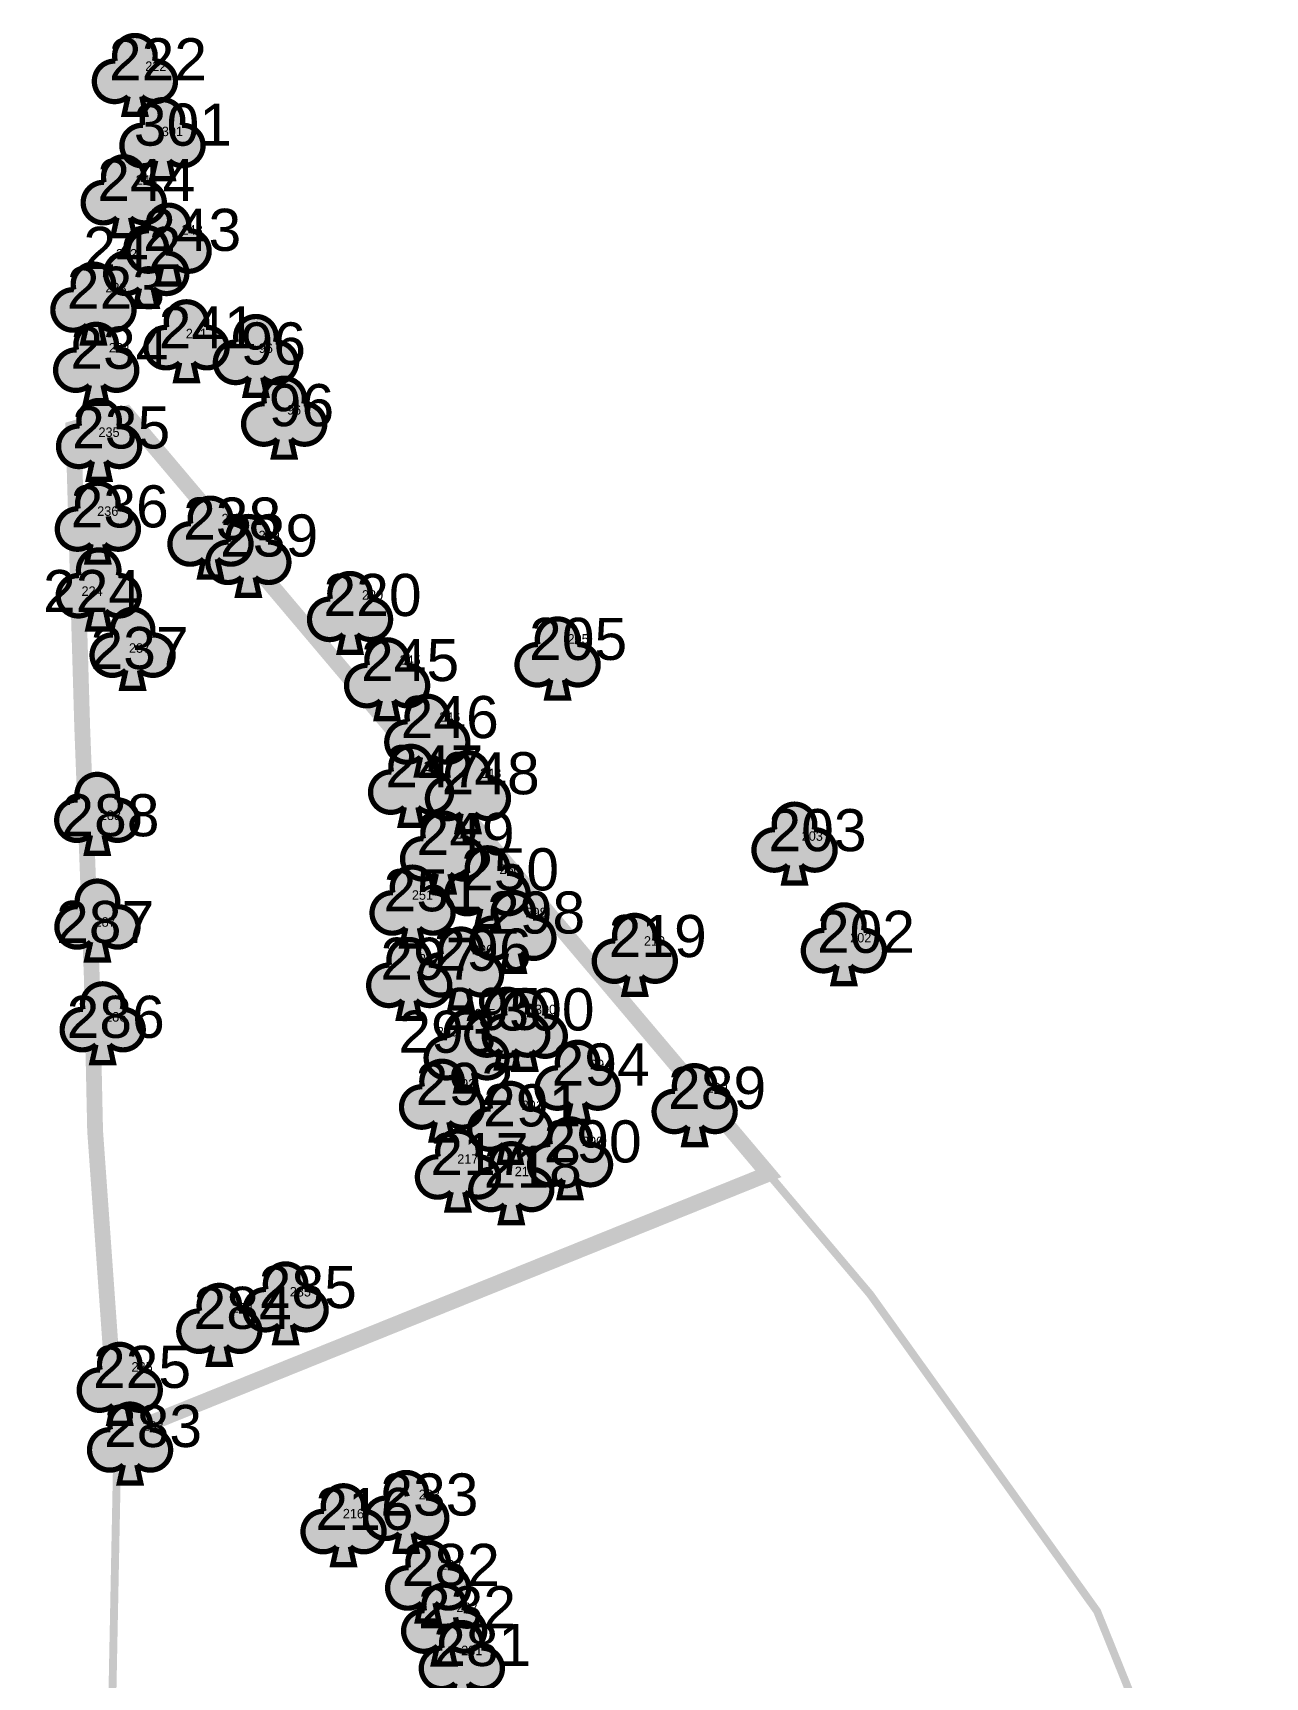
# Model space of a CAD drawing. Extents: x 218895 to 219285, y 629476 to 629827.
# Drawn here: x 219070.4 to 219128.9, y 629748.9 to 629827 of the extents above; entities that cross this region are included whole.
import ezdxf
from ezdxf.enums import TextEntityAlignment as Align

# ---------------------------------------------------------------- set-up
doc = ezdxf.new("R2010")
doc.units = 0
doc.header["$MEASUREMENT"] = 0
doc.linetypes.add('KB', pattern=[11, 7, -1.5, 1, -1.5])
doc.linetypes.add('Over', pattern=[13.5, 7, -1.5, 1, -1.5, 1, -1.5])
for name, color, linetype in [('HEB_ENTITY', 130, 'Continuous'), ('LIKB', 242, 'KB'), ('LIKBOVER', 242, 'Over'), ('stxt', 7, 'Continuous'), ('Symbols', 7, 'Continuous')]:
    doc.layers.add(name, color=color, linetype=linetype)
doc.styles.add('MAVAT_ADP_STYLE', font='arial.ttf')
doc.styles.add('mvt-hebtxt', font='hebtxt')

# ---------------------------------------------------------------- blocks, each defined once
blk = doc.blocks.new('tshimur')
at = {"layer": 'Symbols'}
h = blk.add_hatch(color=22, dxfattribs=at)
edge = h.paths.add_edge_path()
edge.add_arc((-0.15, 3.89), 3.85, 344.6954, 555.3046)
edge.add_arc((-4.02, -0.97), 3.85, 87.7545, 311.9945)
edge.add_line((-1.44, -3.83), (-2.2, -7.26))
edge.add_line((-2.2, -7.26), (1.89, -7.26))
edge.add_line((1.89, -7.26), (1.14, -3.83))
edge.add_arc((3.71, -0.97), 3.85, 228.0055, 452.2455)
at = {"layer": 'Symbols', "const_width": 1}
blk.add_lwpolyline([(3.56, 2.88, 1.310423), (-3.87, 2.88, 1.485915), (-1.44, -3.83), (-2.2, -7.26), (1.89, -7.26), (1.14, -3.83, 1.485915)], format="xyb", close=True, dxfattribs=at)
blk = doc.blocks.new('takira')
at = {"layer": 'Symbols'}
h = blk.add_hatch(color=50, dxfattribs=at)
edge = h.paths.add_edge_path()
edge.add_arc((-0.15, 3.18), 3.85, 344.6954, 555.3046)
edge.add_arc((-4.02, -1.68), 3.85, 87.7545, 311.9945)
edge.add_line((-1.44, -4.54), (-2.2, -7.98))
edge.add_line((-2.2, -7.98), (1.89, -7.98))
edge.add_line((1.89, -7.98), (1.14, -4.54))
edge.add_arc((3.71, -1.68), 3.85, 228.0055, 452.2455)
at = {"layer": 'Symbols', "const_width": 1}
blk.add_lwpolyline([(3.56, 2.16, 1.310423), (-3.87, 2.16, 1.485915), (-1.44, -4.54), (-2.2, -7.98), (1.89, -7.98), (1.14, -4.54, 1.485915)], format="xyb", close=True, dxfattribs=at)
blk = doc.blocks.new('thaataka')
at = {"layer": 'Symbols'}
h = blk.add_hatch(color=40, dxfattribs=at)
edge = h.paths.add_edge_path()
edge.add_arc((-0.15, 3.33), 3.85, 344.6954, 555.3046)
edge.add_arc((-4.02, -1.53), 3.85, 87.7545, 311.9945)
edge.add_line((-1.44, -4.39), (-2.2, -7.83))
edge.add_line((-2.2, -7.83), (1.89, -7.83))
edge.add_line((1.89, -7.83), (1.14, -4.39))
edge.add_arc((3.71, -1.53), 3.85, 228.0055, 452.2455)
at = {"layer": 'Symbols', "const_width": 1}
blk.add_lwpolyline([(3.56, 2.31, 1.310423), (-3.87, 2.31, 1.485915), (-1.44, -4.39), (-2.2, -7.83), (1.89, -7.83), (1.14, -4.39, 1.485915)], format="xyb", close=True, dxfattribs=at)
blk = doc.blocks.new('txt1')
at = {"layer": 'stxt', "style": 'mvt-hebtxt'}
blk.add_attdef('333', text='', height=4.5, dxfattribs=at).set_placement((0, 0), align=Align.MIDDLE)
blk = doc.blocks.new('HEB_ENTITY')
at = {"style": 'MAVAT_ADP_STYLE'}
for tag in ['BLKNAME', 'PROMPT', 'BLKNUM', 'HEIGHT', 'XBASE', 'YBASE', 'WIDTH', 'TAG', 'VAL']:
    blk.add_attdef(tag, text='', height=2, dxfattribs=at).set_placement((0, 0), align=Align.MIDDLE_CENTER)

msp = doc.modelspace()

# ---------------------------------------------------------------- linework, layer by layer
at = {"layer": 'LIKB', "const_width": 0.375, "flags": 128}
msp.add_lwpolyline([(219120.959, 629752.017), (219110.175, 629767.075), (219076.577, 629806.856), (219074.84, 629808.913), (219072.331, 629808.2), (219072.75, 629793.957), (219073.205, 629782.096), (219073.361, 629774.839), (219074.42, 629760.023), (219074.023, 629740.047), (219072.303, 629719.938), (219071.078, 629712.933), (219070.648, 629710.47), (219128.754, 629733.915, 0.005626), (219127.131, 629736.72)], format="xyb", close=True, dxfattribs=at)
at = {"layer": 'LIKBOVER', "const_width": 0.75}
msp.add_lwpolyline([(219076.577, 629806.856), (219074.84, 629808.913), (219072.331, 629808.2), (219072.75, 629793.957), (219073.205, 629782.096), (219073.361, 629774.839), (219074.399, 629760.308), (219074.446, 629760.327), (219105.345, 629772.794), (219076.577, 629806.856)], close=True, dxfattribs=at)

# ---------------------------------------------------------------- block references
at = {"layer": 'HEB_ENTITY'}
ref = msp.add_blockref('HEB_ENTITY', (219076.346, 629825.747), dxfattribs=dict(at, xscale=0.1, yscale=0.1, zscale=0.1))
ref.add_attrib('VAL', '222', dxfattribs={"layer": '0', "height": 2, "style": 'MAVAT_ADP_STYLE'}).set_placement((219076.346, 629825.747), align=Align.MIDDLE_CENTER)
ref = msp.add_blockref('HEB_ENTITY', (219077.532, 629822.643), dxfattribs=dict(at, xscale=0.1, yscale=0.1, zscale=0.1))
ref.add_attrib('VAL', '301', dxfattribs={"layer": '0', "height": 2, "style": 'MAVAT_ADP_STYLE'}).set_placement((219077.532, 629822.643), align=Align.MIDDLE_CENTER)
ref = msp.add_blockref('HEB_ENTITY', (219075.795, 629820.017), dxfattribs=dict(at, xscale=0.1, yscale=0.1, zscale=0.1))
ref.add_attrib('VAL', '244', dxfattribs={"layer": '0', "height": 2, "style": 'MAVAT_ADP_STYLE'}).set_placement((219075.795, 629820.017), align=Align.MIDDLE_CENTER)
ref = msp.add_blockref('HEB_ENTITY', (219077.971, 629817.644), dxfattribs=dict(at, xscale=0.1, yscale=0.1, zscale=0.1))
ref.add_attrib('VAL', '243', dxfattribs={"layer": '0', "height": 2, "style": 'MAVAT_ADP_STYLE'}).set_placement((219077.971, 629817.644), align=Align.MIDDLE_CENTER)
ref = msp.add_blockref('HEB_ENTITY', (219075.132, 629816.787), dxfattribs=dict(at, xscale=0.1, yscale=0.1, zscale=0.1))
ref.add_attrib('VAL', '242', dxfattribs={"layer": '0', "height": 2, "style": 'MAVAT_ADP_STYLE'}).set_placement((219075.132, 629816.787), align=Align.MIDDLE_CENTER)
ref = msp.add_blockref('HEB_ENTITY', (219074.349, 629814.893), dxfattribs=dict(at, xscale=0.1, yscale=0.1, zscale=0.1))
ref.add_attrib('VAL', '223', dxfattribs={"layer": '0', "height": 2, "style": 'MAVAT_ADP_STYLE'}).set_placement((219074.349, 629814.893), align=Align.MIDDLE_CENTER)
ref = msp.add_blockref('HEB_ENTITY', (219078.714, 629813.007), dxfattribs=dict(at, xscale=0.1, yscale=0.1, zscale=0.1))
ref.add_attrib('VAL', '241', dxfattribs={"layer": '0', "height": 2, "style": 'MAVAT_ADP_STYLE'}).set_placement((219078.714, 629813.007), align=Align.MIDDLE_CENTER)
ref = msp.add_blockref('HEB_ENTITY', (219074.515, 629812.042), dxfattribs=dict(at, xscale=0.1, yscale=0.1, zscale=0.1))
ref.add_attrib('VAL', '234', dxfattribs={"layer": '0', "height": 2, "style": 'MAVAT_ADP_STYLE'}).set_placement((219074.515, 629812.042), align=Align.MIDDLE_CENTER)
ref = msp.add_blockref('HEB_ENTITY', (219081.824, 629812.246), dxfattribs=dict(at, xscale=0.1, yscale=0.1, zscale=0.1))
ref.add_attrib('VAL', '96', dxfattribs={"layer": '0', "height": 2, "style": 'MAVAT_ADP_STYLE'}).set_placement((219081.824, 629812.246), align=Align.MIDDLE_CENTER)
ref = msp.add_blockref('HEB_ENTITY', (219083.164, 629809.316), dxfattribs=dict(at, xscale=0.1, yscale=0.1, zscale=0.1))
ref.add_attrib('VAL', '96', dxfattribs={"layer": '0', "height": 2, "style": 'MAVAT_ADP_STYLE'}).set_placement((219083.164, 629809.316), align=Align.MIDDLE_CENTER)
ref = msp.add_blockref('HEB_ENTITY', (219074.599, 629808.256), dxfattribs=dict(at, xscale=0.1, yscale=0.1, zscale=0.1))
ref.add_attrib('VAL', '235', dxfattribs={"layer": '0', "height": 2, "style": 'MAVAT_ADP_STYLE'}).set_placement((219074.599, 629808.256), align=Align.MIDDLE_CENTER)
ref = msp.add_blockref('HEB_ENTITY', (219074.529, 629804.506), dxfattribs=dict(at, xscale=0.1, yscale=0.1, zscale=0.1))
ref.add_attrib('VAL', '236', dxfattribs={"layer": '0', "height": 2, "style": 'MAVAT_ADP_STYLE'}).set_placement((219074.529, 629804.506), align=Align.MIDDLE_CENTER)
ref = msp.add_blockref('HEB_ENTITY', (219079.871, 629803.925), dxfattribs=dict(at, xscale=0.1, yscale=0.1, zscale=0.1))
ref.add_attrib('VAL', '238', dxfattribs={"layer": '0', "height": 2, "style": 'MAVAT_ADP_STYLE'}).set_placement((219079.871, 629803.925), align=Align.MIDDLE_CENTER)
ref = msp.add_blockref('HEB_ENTITY', (219081.628, 629803.123), dxfattribs=dict(at, xscale=0.1, yscale=0.1, zscale=0.1))
ref.add_attrib('VAL', '239', dxfattribs={"layer": '0', "height": 2, "style": 'MAVAT_ADP_STYLE'}).set_placement((219081.628, 629803.123), align=Align.MIDDLE_CENTER)
ref = msp.add_blockref('HEB_ENTITY', (219073.217, 629800.483), dxfattribs=dict(at, xscale=0.1, yscale=0.1, zscale=0.1))
ref.add_attrib('VAL', '224', dxfattribs={"layer": '0', "height": 2, "style": 'MAVAT_ADP_STYLE'}).set_placement((219073.217, 629800.483), align=Align.MIDDLE_CENTER)
ref = msp.add_blockref('HEB_ENTITY', (219086.54, 629800.297), dxfattribs=dict(at, xscale=0.1, yscale=0.1, zscale=0.1))
ref.add_attrib('VAL', '220', dxfattribs={"layer": '0', "height": 2, "style": 'MAVAT_ADP_STYLE'}).set_placement((219086.54, 629800.297), align=Align.MIDDLE_CENTER)
ref = msp.add_blockref('HEB_ENTITY', (219075.472, 629797.776), dxfattribs=dict(at, xscale=0.1, yscale=0.1, zscale=0.1))
ref.add_attrib('VAL', '237', dxfattribs={"layer": '0', "height": 2, "style": 'MAVAT_ADP_STYLE'}).set_placement((219075.472, 629797.776), align=Align.MIDDLE_CENTER)
ref = msp.add_blockref('HEB_ENTITY', (219096.306, 629798.21), dxfattribs=dict(at, xscale=0.1, yscale=0.1, zscale=0.1))
ref.add_attrib('VAL', '205', dxfattribs={"layer": '0', "height": 2, "style": 'MAVAT_ADP_STYLE'}).set_placement((219096.306, 629798.21), align=Align.MIDDLE_CENTER)
ref = msp.add_blockref('HEB_ENTITY', (219088.326, 629797.206), dxfattribs=dict(at, xscale=0.1, yscale=0.1, zscale=0.1))
ref.add_attrib('VAL', '245', dxfattribs={"layer": '0', "height": 2, "style": 'MAVAT_ADP_STYLE'}).set_placement((219088.326, 629797.206), align=Align.MIDDLE_CENTER)
ref = msp.add_blockref('HEB_ENTITY', (219090.207, 629794.496), dxfattribs=dict(at, xscale=0.1, yscale=0.1, zscale=0.1))
ref.add_attrib('VAL', '246', dxfattribs={"layer": '0', "height": 2, "style": 'MAVAT_ADP_STYLE'}).set_placement((219090.207, 629794.496), align=Align.MIDDLE_CENTER)
ref = msp.add_blockref('HEB_ENTITY', (219089.473, 629792.155), dxfattribs=dict(at, xscale=0.1, yscale=0.1, zscale=0.1))
ref.add_attrib('VAL', '247', dxfattribs={"layer": '0', "height": 2, "style": 'MAVAT_ADP_STYLE'}).set_placement((219089.473, 629792.155), align=Align.MIDDLE_CENTER)
ref = msp.add_blockref('HEB_ENTITY', (219092.151, 629791.827), dxfattribs=dict(at, xscale=0.1, yscale=0.1, zscale=0.1))
ref.add_attrib('VAL', '248', dxfattribs={"layer": '0', "height": 2, "style": 'MAVAT_ADP_STYLE'}).set_placement((219092.151, 629791.827), align=Align.MIDDLE_CENTER)
ref = msp.add_blockref('HEB_ENTITY', (219074.088, 629789.831), dxfattribs=dict(at, xscale=0.1, yscale=0.1, zscale=0.1))
ref.add_attrib('VAL', '288', dxfattribs={"layer": '0', "height": 2, "style": 'MAVAT_ADP_STYLE'}).set_placement((219074.088, 629789.831), align=Align.MIDDLE_CENTER)
ref = msp.add_blockref('HEB_ENTITY', (219107.677, 629789.124), dxfattribs=dict(at, xscale=0.1, yscale=0.1, zscale=0.1))
ref.add_attrib('VAL', '203', dxfattribs={"layer": '0', "height": 2, "style": 'MAVAT_ADP_STYLE'}).set_placement((219107.677, 629789.124), align=Align.MIDDLE_CENTER)
ref = msp.add_blockref('HEB_ENTITY', (219090.959, 629788.942), dxfattribs=dict(at, xscale=0.1, yscale=0.1, zscale=0.1))
ref.add_attrib('VAL', '249', dxfattribs={"layer": '0', "height": 2, "style": 'MAVAT_ADP_STYLE'}).set_placement((219090.959, 629788.942), align=Align.MIDDLE_CENTER)
ref = msp.add_blockref('HEB_ENTITY', (219093.071, 629787.263), dxfattribs=dict(at, xscale=0.1, yscale=0.1, zscale=0.1))
ref.add_attrib('VAL', '250', dxfattribs={"layer": '0', "height": 2, "style": 'MAVAT_ADP_STYLE'}).set_placement((219093.071, 629787.263), align=Align.MIDDLE_CENTER)
ref = msp.add_blockref('HEB_ENTITY', (219089.393, 629786.266), dxfattribs=dict(at, xscale=0.1, yscale=0.1, zscale=0.1))
ref.add_attrib('VAL', '251', dxfattribs={"layer": '0', "height": 2, "style": 'MAVAT_ADP_STYLE'}).set_placement((219089.393, 629786.266), align=Align.MIDDLE_CENTER)
ref = msp.add_blockref('HEB_ENTITY', (219094.309, 629785.21), dxfattribs=dict(at, xscale=0.1, yscale=0.1, zscale=0.1))
ref.add_attrib('VAL', '298', dxfattribs={"layer": '0', "height": 2, "style": 'MAVAT_ADP_STYLE'}).set_placement((219094.309, 629785.21), align=Align.MIDDLE_CENTER)
ref = msp.add_blockref('HEB_ENTITY', (219073.838, 629784.76), dxfattribs=dict(at, xscale=0.1, yscale=0.1, zscale=0.1))
ref.add_attrib('VAL', '287', dxfattribs={"layer": '0', "height": 2, "style": 'MAVAT_ADP_STYLE'}).set_placement((219073.838, 629784.76), align=Align.MIDDLE_CENTER)
ref = msp.add_blockref('HEB_ENTITY', (219100.086, 629784.093), dxfattribs=dict(at, xscale=0.1, yscale=0.1, zscale=0.1))
ref.add_attrib('VAL', '219', dxfattribs={"layer": '0', "height": 2, "style": 'MAVAT_ADP_STYLE'}).set_placement((219100.086, 629784.093), align=Align.MIDDLE_CENTER)
ref = msp.add_blockref('HEB_ENTITY', (219109.979, 629784.295), dxfattribs=dict(at, xscale=0.1, yscale=0.1, zscale=0.1))
ref.add_attrib('VAL', '202', dxfattribs={"layer": '0', "height": 2, "style": 'MAVAT_ADP_STYLE'}).set_placement((219109.979, 629784.295), align=Align.MIDDLE_CENTER)
ref = msp.add_blockref('HEB_ENTITY', (219089.244, 629783.014), dxfattribs=dict(at, xscale=0.1, yscale=0.1, zscale=0.1))
ref.add_attrib('VAL', '297', dxfattribs={"layer": '0', "height": 2, "style": 'MAVAT_ADP_STYLE'}).set_placement((219089.244, 629783.014), align=Align.MIDDLE_CENTER)
ref = msp.add_blockref('HEB_ENTITY', (219091.766, 629783.446), dxfattribs=dict(at, xscale=0.1, yscale=0.1, zscale=0.1))
ref.add_attrib('VAL', '296', dxfattribs={"layer": '0', "height": 2, "style": 'MAVAT_ADP_STYLE'}).set_placement((219091.766, 629783.446), align=Align.MIDDLE_CENTER)
ref = msp.add_blockref('HEB_ENTITY', (219092.242, 629780.631), dxfattribs=dict(at, xscale=0.1, yscale=0.1, zscale=0.1))
ref.add_attrib('VAL', '295', dxfattribs={"layer": '0', "height": 2, "style": 'MAVAT_ADP_STYLE'}).set_placement((219092.242, 629780.631), align=Align.MIDDLE_CENTER)
ref = msp.add_blockref('HEB_ENTITY', (219094.756, 629780.606), dxfattribs=dict(at, xscale=0.1, yscale=0.1, zscale=0.1))
ref.add_attrib('VAL', '300', dxfattribs={"layer": '0', "height": 2, "style": 'MAVAT_ADP_STYLE'}).set_placement((219094.756, 629780.606), align=Align.MIDDLE_CENTER)
ref = msp.add_blockref('HEB_ENTITY', (219074.339, 629780.255), dxfattribs=dict(at, xscale=0.1, yscale=0.1, zscale=0.1))
ref.add_attrib('VAL', '286', dxfattribs={"layer": '0', "height": 2, "style": 'MAVAT_ADP_STYLE'}).set_placement((219074.339, 629780.255), align=Align.MIDDLE_CENTER)
ref = msp.add_blockref('HEB_ENTITY', (219090.093, 629779.548), dxfattribs=dict(at, xscale=0.1, yscale=0.1, zscale=0.1))
ref.add_attrib('VAL', '293', dxfattribs={"layer": '0', "height": 2, "style": 'MAVAT_ADP_STYLE'}).set_placement((219090.093, 629779.548), align=Align.MIDDLE_CENTER)
ref = msp.add_blockref('HEB_ENTITY', (219097.375, 629777.99), dxfattribs=dict(at, xscale=0.1, yscale=0.1, zscale=0.1))
ref.add_attrib('VAL', '294', dxfattribs={"layer": '0', "height": 2, "style": 'MAVAT_ADP_STYLE'}).set_placement((219097.375, 629777.99), align=Align.MIDDLE_CENTER)
ref = msp.add_blockref('HEB_ENTITY', (219090.918, 629777.07), dxfattribs=dict(at, xscale=0.1, yscale=0.1, zscale=0.1))
ref.add_attrib('VAL', '292', dxfattribs={"layer": '0', "height": 2, "style": 'MAVAT_ADP_STYLE'}).set_placement((219090.918, 629777.07), align=Align.MIDDLE_CENTER)
ref = msp.add_blockref('HEB_ENTITY', (219102.909, 629776.879), dxfattribs=dict(at, xscale=0.1, yscale=0.1, zscale=0.1))
ref.add_attrib('VAL', '289', dxfattribs={"layer": '0', "height": 2, "style": 'MAVAT_ADP_STYLE'}).set_placement((219102.909, 629776.879), align=Align.MIDDLE_CENTER)
ref = msp.add_blockref('HEB_ENTITY', (219094.125, 629776.049), dxfattribs=dict(at, xscale=0.1, yscale=0.1, zscale=0.1))
ref.add_attrib('VAL', '291', dxfattribs={"layer": '0', "height": 2, "style": 'MAVAT_ADP_STYLE'}).set_placement((219094.125, 629776.049), align=Align.MIDDLE_CENTER)
ref = msp.add_blockref('HEB_ENTITY', (219096.995, 629774.335), dxfattribs=dict(at, xscale=0.1, yscale=0.1, zscale=0.1))
ref.add_attrib('VAL', '290', dxfattribs={"layer": '0', "height": 2, "style": 'MAVAT_ADP_STYLE'}).set_placement((219096.995, 629774.335), align=Align.MIDDLE_CENTER)
ref = msp.add_blockref('HEB_ENTITY', (219091.618, 629773.733), dxfattribs=dict(at, xscale=0.1, yscale=0.1, zscale=0.1))
ref.add_attrib('VAL', '217', dxfattribs={"layer": '0', "height": 2, "style": 'MAVAT_ADP_STYLE'}).set_placement((219091.618, 629773.733), align=Align.MIDDLE_CENTER)
ref = msp.add_blockref('HEB_ENTITY', (219094.152, 629773.134), dxfattribs=dict(at, xscale=0.1, yscale=0.1, zscale=0.1))
ref.add_attrib('VAL', '218', dxfattribs={"layer": '0', "height": 2, "style": 'MAVAT_ADP_STYLE'}).set_placement((219094.152, 629773.134), align=Align.MIDDLE_CENTER)
ref = msp.add_blockref('HEB_ENTITY', (219083.463, 629767.418), dxfattribs=dict(at, xscale=0.1, yscale=0.1, zscale=0.1))
ref.add_attrib('VAL', '285', dxfattribs={"layer": '0', "height": 2, "style": 'MAVAT_ADP_STYLE'}).set_placement((219083.463, 629767.418), align=Align.MIDDLE_CENTER)
ref = msp.add_blockref('HEB_ENTITY', (219080.367, 629766.43), dxfattribs=dict(at, xscale=0.1, yscale=0.1, zscale=0.1))
ref.add_attrib('VAL', '284', dxfattribs={"layer": '0', "height": 2, "style": 'MAVAT_ADP_STYLE'}).set_placement((219080.367, 629766.43), align=Align.MIDDLE_CENTER)
ref = msp.add_blockref('HEB_ENTITY', (219075.59, 629763.624), dxfattribs=dict(at, xscale=0.1, yscale=0.1, zscale=0.1))
ref.add_attrib('VAL', '225', dxfattribs={"layer": '0', "height": 2, "style": 'MAVAT_ADP_STYLE'}).set_placement((219075.59, 629763.624), align=Align.MIDDLE_CENTER)
ref = msp.add_blockref('HEB_ENTITY', (219076.111, 629760.815), dxfattribs=dict(at, xscale=0.1, yscale=0.1, zscale=0.1))
ref.add_attrib('VAL', '283', dxfattribs={"layer": '0', "height": 2, "style": 'MAVAT_ADP_STYLE'}).set_placement((219076.111, 629760.815), align=Align.MIDDLE_CENTER)
ref = msp.add_blockref('HEB_ENTITY', (219089.24, 629757.562), dxfattribs=dict(at, xscale=0.1, yscale=0.1, zscale=0.1))
ref.add_attrib('VAL', '233', dxfattribs={"layer": '0', "height": 2, "style": 'MAVAT_ADP_STYLE'}).set_placement((219089.24, 629757.562), align=Align.MIDDLE_CENTER)
ref = msp.add_blockref('HEB_ENTITY', (219086.156, 629756.876), dxfattribs=dict(at, xscale=0.1, yscale=0.1, zscale=0.1))
ref.add_attrib('VAL', '216', dxfattribs={"layer": '0', "height": 2, "style": 'MAVAT_ADP_STYLE'}).set_placement((219086.156, 629756.876), align=Align.MIDDLE_CENTER)
ref = msp.add_blockref('HEB_ENTITY', (219090.256, 629754.217), dxfattribs=dict(at, xscale=0.1, yscale=0.1, zscale=0.1))
ref.add_attrib('VAL', '282', dxfattribs={"layer": '0', "height": 2, "style": 'MAVAT_ADP_STYLE'}).set_placement((219090.256, 629754.217), align=Align.MIDDLE_CENTER)
ref = msp.add_blockref('HEB_ENTITY', (219091.025, 629752.201), dxfattribs=dict(at, xscale=0.1, yscale=0.1, zscale=0.1))
ref.add_attrib('VAL', '232', dxfattribs={"layer": '0', "height": 2, "style": 'MAVAT_ADP_STYLE'}).set_placement((219091.025, 629752.201), align=Align.MIDDLE_CENTER)
ref = msp.add_blockref('HEB_ENTITY', (219091.747, 629750.41), dxfattribs=dict(at, xscale=0.1, yscale=0.1, zscale=0.1))
ref.add_attrib('VAL', '281', dxfattribs={"layer": '0', "height": 2, "style": 'MAVAT_ADP_STYLE'}).set_placement((219091.747, 629750.41), align=Align.MIDDLE_CENTER)
at = {"layer": 'stxt', "xscale": 0.1, "yscale": 0.1, "zscale": 0.1}
for p, values in [((219076.245, 629825.424), {'333': '222'}), ((219077.031, 629822.321), {'333': '301'}), ((219074.854, 629816.511), {'333': '242'}), ((219078.171, 629812.721), {'333': '241'}), ((219081.471, 629812.021), {'333': '96'}), ((219082.811, 629809.091), {'333': '96'}), ((219074.021, 629808.031), {'333': '235'}), ((219073.961, 629804.281), {'333': '236'}), ((219107.43, 629788.843), {'333': '203'}), ((219088.911, 629786.041), {'333': '251'}), ((219099.935, 629783.858), {'333': '219'}), ((219109.732, 629784.013), {'333': '202'}), ((219091.889, 629780.406), {'333': '295'}), ((219091.066, 629773.499), {'333': '217'}), ((219093.799, 629772.909), {'333': '218'}), ((219083.11, 629767.193), {'333': '285'}), ((219085.631, 629756.651), {'333': '216'}), ((219091.251, 629750.151), {'333': '281'})]:
    msp.add_blockref('txt1', p, dxfattribs=at).add_auto_attribs(values)
at = {"layer": 'stxt'}
ref = msp.add_blockref('txt1', (219075.206, 629819.792), dxfattribs=dict(at, xscale=0.1, yscale=0.1, zscale=0.1))
ref.add_attrib('333', '244', dxfattribs={"height": 0.45, "style": 'mvt-hebtxt'}).set_placement((219075.795, 629820.017), align=Align.MIDDLE)
ref = msp.add_blockref('txt1', (219077.321, 629817.311), dxfattribs=dict(at, xscale=0.1, yscale=0.1, zscale=0.1))
ref.add_attrib('333', '243', dxfattribs={"height": 0.45, "style": 'mvt-hebtxt'}).set_placement((219077.971, 629817.644), align=Align.MIDDLE)
ref = msp.add_blockref('txt1', (219073.751, 629814.511), dxfattribs=dict(at, xscale=0.1, yscale=0.1, zscale=0.1))
ref.add_attrib('333', '223', dxfattribs={"height": 0.45, "style": 'mvt-hebtxt'}).set_placement((219074.349, 629814.893), align=Align.MIDDLE)
ref = msp.add_blockref('txt1', (219073.881, 629811.651), dxfattribs=dict(at, xscale=0.1, yscale=0.1, zscale=0.1))
ref.add_attrib('333', '234', dxfattribs={"height": 0.45, "style": 'mvt-hebtxt'}).set_placement((219074.515, 629812.042), align=Align.MIDDLE)
ref = msp.add_blockref('txt1', (219079.311, 629803.571), dxfattribs=dict(at, xscale=0.1, yscale=0.1, zscale=0.1))
ref.add_attrib('333', '238', dxfattribs={"height": 0.45, "style": 'mvt-hebtxt'}).set_placement((219079.871, 629803.925), align=Align.MIDDLE)
ref = msp.add_blockref('txt1', (219081.111, 629802.701), dxfattribs=dict(at, xscale=0.1, yscale=0.1, zscale=0.1))
ref.add_attrib('333', '239', dxfattribs={"height": 0.45, "style": 'mvt-hebtxt'}).set_placement((219081.628, 629803.123), align=Align.MIDDLE)
ref = msp.add_blockref('txt1', (219072.628, 629800.23), dxfattribs=dict(at, xscale=0.1, yscale=0.1, zscale=0.1))
ref.add_attrib('333', '224', dxfattribs={"height": 0.45, "style": 'mvt-hebtxt'}).set_placement((219073.217, 629800.483), align=Align.MIDDLE)
ref = msp.add_blockref('txt1', (219085.941, 629799.991), dxfattribs=dict(at, xscale=0.1, yscale=0.1, zscale=0.1))
ref.add_attrib('333', '220', dxfattribs={"height": 0.45, "style": 'mvt-hebtxt'}).set_placement((219086.54, 629800.297), align=Align.MIDDLE)
ref = msp.add_blockref('txt1', (219074.883, 629797.523), dxfattribs=dict(at, xscale=0.1, yscale=0.1, zscale=0.1))
ref.add_attrib('333', '237', dxfattribs={"height": 0.45, "style": 'mvt-hebtxt'}).set_placement((219075.472, 629797.776), align=Align.MIDDLE)
ref = msp.add_blockref('txt1', (219095.71, 629797.874), dxfattribs=dict(at, xscale=0.1, yscale=0.1, zscale=0.1))
ref.add_attrib('333', '205', dxfattribs={"height": 0.45, "style": 'mvt-hebtxt'}).set_placement((219096.306, 629798.21), align=Align.MIDDLE)
ref = msp.add_blockref('txt1', (219087.701, 629796.841), dxfattribs=dict(at, xscale=0.1, yscale=0.1, zscale=0.1))
ref.add_attrib('333', '245', dxfattribs={"height": 0.45, "style": 'mvt-hebtxt'}).set_placement((219088.326, 629797.206), align=Align.MIDDLE)
ref = msp.add_blockref('txt1', (219089.611, 629794.161), dxfattribs=dict(at, xscale=0.1, yscale=0.1, zscale=0.1))
ref.add_attrib('333', '246', dxfattribs={"height": 0.45, "style": 'mvt-hebtxt'}).set_placement((219090.207, 629794.496), align=Align.MIDDLE)
ref = msp.add_blockref('txt1', (219088.902, 629791.882), dxfattribs=dict(at, xscale=0.1, yscale=0.1, zscale=0.1))
ref.add_attrib('333', '247', dxfattribs={"height": 0.45, "style": 'mvt-hebtxt'}).set_placement((219089.473, 629792.155), align=Align.MIDDLE)
ref = msp.add_blockref('txt1', (219091.541, 629791.481), dxfattribs=dict(at, xscale=0.1, yscale=0.1, zscale=0.1))
ref.add_attrib('333', '248', dxfattribs={"height": 0.45, "style": 'mvt-hebtxt'}).set_placement((219092.151, 629791.827), align=Align.MIDDLE)
ref = msp.add_blockref('txt1', (219073.499, 629789.577), dxfattribs=dict(at, xscale=0.1, yscale=0.1, zscale=0.1))
ref.add_attrib('333', '288', dxfattribs={"height": 0.45, "style": 'mvt-hebtxt'}).set_placement((219074.088, 629789.831), align=Align.MIDDLE)
ref = msp.add_blockref('txt1', (219090.361, 629788.611), dxfattribs=dict(at, xscale=0.1, yscale=0.1, zscale=0.1))
ref.add_attrib('333', '249', dxfattribs={"height": 0.45, "style": 'mvt-hebtxt'}).set_placement((219090.959, 629788.942), align=Align.MIDDLE)
ref = msp.add_blockref('txt1', (219092.471, 629786.961), dxfattribs=dict(at, xscale=0.1, yscale=0.1, zscale=0.1))
ref.add_attrib('333', '250', dxfattribs={"height": 0.45, "style": 'mvt-hebtxt'}).set_placement((219093.071, 629787.263), align=Align.MIDDLE)
ref = msp.add_blockref('txt1', (219093.701, 629784.841), dxfattribs=dict(at, xscale=0.1, yscale=0.1, zscale=0.1))
ref.add_attrib('333', '298', dxfattribs={"height": 0.45, "style": 'mvt-hebtxt'}).set_placement((219094.309, 629785.21), align=Align.MIDDLE)
ref = msp.add_blockref('txt1', (219073.248, 629784.506), dxfattribs=dict(at, xscale=0.1, yscale=0.1, zscale=0.1))
ref.add_attrib('333', '287', dxfattribs={"height": 0.45, "style": 'mvt-hebtxt'}).set_placement((219073.838, 629784.76), align=Align.MIDDLE)
ref = msp.add_blockref('txt1', (219088.751, 629782.601), dxfattribs=dict(at, xscale=0.1, yscale=0.1, zscale=0.1))
ref.add_attrib('333', '297', dxfattribs={"height": 0.45, "style": 'mvt-hebtxt'}).set_placement((219089.244, 629783.014), align=Align.MIDDLE)
ref = msp.add_blockref('txt1', (219091.211, 629783.101), dxfattribs=dict(at, xscale=0.1, yscale=0.1, zscale=0.1))
ref.add_attrib('333', '296', dxfattribs={"height": 0.45, "style": 'mvt-hebtxt'}).set_placement((219091.766, 629783.446), align=Align.MIDDLE)
ref = msp.add_blockref('txt1', (219094.242, 629780.188), dxfattribs=dict(at, xscale=0.1, yscale=0.1, zscale=0.1))
ref.add_attrib('333', '300', dxfattribs={"height": 0.45, "style": 'mvt-hebtxt'}).set_placement((219094.756, 629780.606), align=Align.MIDDLE)
ref = msp.add_blockref('txt1', (219073.749, 629780.001), dxfattribs=dict(at, xscale=0.1, yscale=0.1, zscale=0.1))
ref.add_attrib('333', '286', dxfattribs={"height": 0.45, "style": 'mvt-hebtxt'}).set_placement((219074.339, 629780.255), align=Align.MIDDLE)
ref = msp.add_blockref('txt1', (219091.412, 629779.293), dxfattribs=dict(at, xscale=0.1, yscale=0.1, zscale=0.1))
ref.add_attrib('333', '293', dxfattribs={"height": 0.45, "style": 'mvt-hebtxt'}).set_placement((219090.093, 629779.548), align=Align.MIDDLE)
ref = msp.add_blockref('txt1', (219096.751, 629777.721), dxfattribs=dict(at, xscale=0.1, yscale=0.1, zscale=0.1))
ref.add_attrib('333', '294', dxfattribs={"height": 0.45, "style": 'mvt-hebtxt'}).set_placement((219097.375, 629777.99), align=Align.MIDDLE)
ref = msp.add_blockref('txt1', (219090.311, 629776.821), dxfattribs=dict(at, xscale=0.1, yscale=0.1, zscale=0.1))
ref.add_attrib('333', '292', dxfattribs={"height": 0.45, "style": 'mvt-hebtxt'}).set_placement((219090.918, 629777.07), align=Align.MIDDLE)
ref = msp.add_blockref('txt1', (219102.311, 629776.611), dxfattribs=dict(at, xscale=0.1, yscale=0.1, zscale=0.1))
ref.add_attrib('333', '289', dxfattribs={"height": 0.45, "style": 'mvt-hebtxt'}).set_placement((219102.909, 629776.879), align=Align.MIDDLE)
ref = msp.add_blockref('txt1', (219093.551, 629775.771), dxfattribs=dict(at, xscale=0.1, yscale=0.1, zscale=0.1))
ref.add_attrib('333', '291', dxfattribs={"height": 0.45, "style": 'mvt-hebtxt'}).set_placement((219094.125, 629776.049), align=Align.MIDDLE)
ref = msp.add_blockref('txt1', (219096.391, 629774.081), dxfattribs=dict(at, xscale=0.1, yscale=0.1, zscale=0.1))
ref.add_attrib('333', '290', dxfattribs={"height": 0.45, "style": 'mvt-hebtxt'}).set_placement((219096.995, 629774.335), align=Align.MIDDLE)
ref = msp.add_blockref('txt1', (219079.731, 629766.171), dxfattribs=dict(at, xscale=0.1, yscale=0.1, zscale=0.1))
ref.add_attrib('333', '284', dxfattribs={"height": 0.45, "style": 'mvt-hebtxt'}).set_placement((219080.367, 629766.43), align=Align.MIDDLE)
ref = msp.add_blockref('txt1', (219075.001, 629763.371), dxfattribs=dict(at, xscale=0.1, yscale=0.1, zscale=0.1))
ref.add_attrib('333', '225', dxfattribs={"height": 0.45, "style": 'mvt-hebtxt'}).set_placement((219075.59, 629763.624), align=Align.MIDDLE)
ref = msp.add_blockref('txt1', (219075.491, 629760.531), dxfattribs=dict(at, xscale=0.1, yscale=0.1, zscale=0.1))
ref.add_attrib('333', '283', dxfattribs={"height": 0.45, "style": 'mvt-hebtxt'}).set_placement((219076.111, 629760.815), align=Align.MIDDLE)
ref = msp.add_blockref('txt1', (219088.611, 629757.281), dxfattribs=dict(at, xscale=0.1, yscale=0.1, zscale=0.1))
ref.add_attrib('333', '233', dxfattribs={"height": 0.45, "style": 'mvt-hebtxt'}).set_placement((219089.24, 629757.562), align=Align.MIDDLE)
ref = msp.add_blockref('txt1', (219089.864, 629753.643), dxfattribs=dict(at, xscale=0.1, yscale=0.1, zscale=0.1))
ref.add_attrib('333', '282', dxfattribs={"height": 0.45, "style": 'mvt-hebtxt'}).set_placement((219090.256, 629754.217), align=Align.MIDDLE)
ref = msp.add_blockref('txt1', (219090.41, 629751.926), dxfattribs=dict(at, xscale=0.1, yscale=0.1, zscale=0.1))
ref.add_attrib('333', '232', dxfattribs={"height": 0.45, "style": 'mvt-hebtxt'}).set_placement((219091.025, 629752.201), align=Align.MIDDLE)
at = {"layer": 'Symbols', "xscale": 0.25, "yscale": 0.25, "zscale": 0.25}
for name, p in [('tshimur', (219075.29, 629824.94)), ('tshimur', (219076.6, 629821.89)), ('tshimur', (219074.76, 629819.18)), ('tshimur', (219076.89, 629816.88)), ('tshimur', (219075.83, 629815.82)), ('tshimur', (219073.32, 629814.08)), ('tshimur', (219077.74, 629812.29)), ('tshimur', (219081.04, 629811.59)), ('tshimur', (219073.45, 629811.22)), ('tshimur', (219082.38, 629808.66)), ('tshimur', (219073.59, 629807.6)), ('takira', (219073.53, 629803.85)), ('takira', (219078.88, 629803.14)), ('takira', (219080.68, 629802.27)), ('takira', (219073.57, 629800.68)), ('takira', (219085.51, 629799.56)), ('thaataka', (219075.18, 629797.82)), ('tshimur', (219095.369, 629797.222)), ('takira', (219087.27, 629796.41)), ('takira', (219089.18, 629793.73)), ('takira', (219088.41, 629791.35)), ('takira', (219091.11, 629791.05)), ('thaataka', (219073.5, 629789.98)), ('tshimur', (219106.625, 629788.423)), ('takira', (219089.93, 629788.18)), ('takira', (219092.04, 629786.53)), ('takira', (219088.48, 629785.61)), ('thaataka', (219073.51, 629784.91)), ('takira', (219093.27, 629784.41)), ('tshimur', (219108.97, 629783.639)), ('takira', (219099.037, 629783.32)), ('takira', (219088.32, 629782.17)), ('takira', (219090.78, 629782.67)), ('thaataka', (219073.76, 629780.03)), ('takira', (219093.811, 629779.757)), ('takira', (219091.05, 629778.73)), ('takira', (219096.32, 629777.29)), ('takira', (219089.88, 629776.39)), ('takira', (219101.88, 629776.18)), ('takira', (219093.12, 629775.34)), ('takira', (219095.96, 629773.65)), ('takira', (219090.635, 629773.068)), ('takira', (219093.169, 629772.472)), ('takira', (219082.45, 629766.76)), ('takira', (219079.3, 629765.74)), ('takira', (219074.57, 629762.94)), ('takira', (219075.06, 629760.1)), ('takira', (219085.2, 629756.22)), ('takira', (219088.18, 629756.85)), ('takira', (219089.22, 629753.54)), ('takira', (219089.979, 629751.495)), ('takira', (219090.82, 629749.72))]:
    msp.add_blockref(name, p, dxfattribs=at)
at = {"layer": 'Symbols', "color": 4, "xscale": 0.25, "yscale": 0.25, "zscale": 0.25}
msp.add_blockref('takira', (219092.98, 629779.81), dxfattribs=at)

doc.saveas('drawing.dxf')
